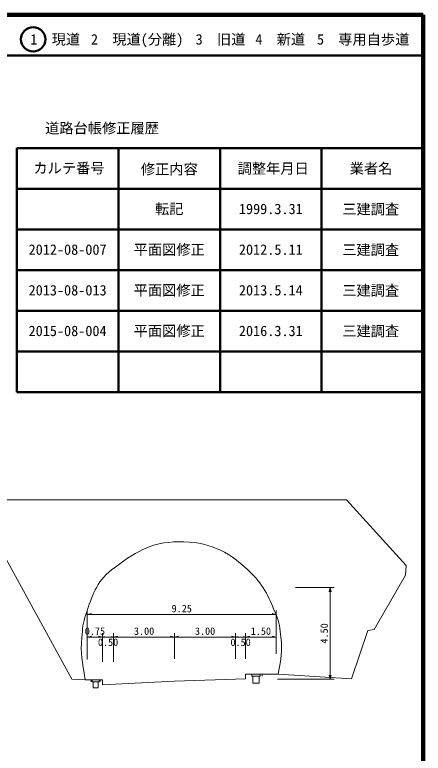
# Model space of a CAD drawing. Units: millimetres on the paper, enlarged 1000 times, with parts at other scales. Extents: x 40000 to 680000, y 20000 to 380000.
# Drawn here: x 579500 to 680000, y 198357 to 380000 of the extents above; entities that cross this region are included whole.
import ezdxf
from ezdxf.enums import TextEntityAlignment as Align

# ---------------------------------------------------------------- set-up
doc = ezdxf.new("R2010")
doc.units = ezdxf.units.MM
doc.header["$LTSCALE"] = 1000
for name, color, linetype, lineweight in [('M-BGD', 7, 'Continuous', 13), ('M-TTL', 2, 'Continuous', 140), ('M-TTL-FRAM', 2, 'Continuous', 50), ('M-TTL-LINE', 7, 'Continuous', 50)]:
    doc.layers.add(name, color=color, linetype=linetype, lineweight=lineweight)
doc.layers.add('M-TTL-TXT', color=7, linetype='Continuous')
doc.styles.add('ＭＳ ゴシック', font='')
doc.styles.get('ＭＳ ゴシック').set_extended_font_data('MS Gothic')

msp = doc.modelspace()

# ---------------------------------------------------------------- linework, layer by layer
at = {"layer": 'M-BGD'}
for p, q in [((570368, 260668), (661093, 260668)), ((661093, 260668), (675773, 244568)), ((593553, 216568), (570643, 258368)), ((675773, 244568), (675603, 242168)), ((675603, 242168), (667923, 228818)), ((648590, 239082), (658077, 239082)), ((657077, 239082), (656827, 238082)), ((657077, 239082), (657077, 216586)), ((657077, 239082), (657327, 238082)), ((597348, 226418), (597348, 233483)), ((597348, 232483), (598348, 232733)), ((643814, 232483), (642814, 232733)), ((643814, 226418), (643814, 233483)), ((597348, 232483), (643814, 232483)), ((597348, 221418), (597348, 227925)), ((597348, 226925), (598348, 227175)), ((601098, 226925), (600098, 227175)), ((601098, 220852), (601098, 227925)), ((601098, 221418), (601098, 227925)), ((603823, 221589), (603823, 227925)), ((603823, 220852), (603823, 227925)), ((603823, 226925), (604823, 227175)), ((618823, 226925), (617823, 227175)), ((618823, 221589), (618823, 227925)), ((618823, 221589), (618823, 227925)), ((618823, 226925), (619823, 227175)), ((633823, 226925), (632823, 227175)), ((633823, 221589), (633823, 227925)), ((633823, 221586), (633823, 227925)), ((636303, 221586), (636303, 227925)), ((636303, 222818), (636303, 227925)), ((636303, 226925), (637303, 227175)), ((643814, 226925), (642814, 227175)), ((643814, 222818), (643814, 227925)), ((666403, 228568), (662318, 216618)), ((667923, 228818), (666403, 228568)), ((597348, 226925), (601098, 226925)), ((601098, 226925), (601598, 227050)), ((601098, 226925), (603823, 226925)), ((603823, 226925), (603323, 227050)), ((603823, 226925), (618823, 226925)), ((618823, 226925), (633823, 226925)), ((633823, 226925), (634323, 227050)), ((633823, 226925), (636303, 226925)), ((636303, 226925), (635803, 227050)), ((636303, 226925), (643814, 226925)), ((596813, 216418), (593553, 216568)), ((598293, 216418), (596813, 216418)), ((600498, 216418), (598293, 216418)), ((598293, 215918), (598293, 216418)), ((598543, 215918), (598543, 216418)), ((600248, 215918), (600248, 216418)), ((601098, 216418), (600498, 216418)), ((600498, 215968), (600498, 216418)), ((601098, 215218), (601098, 216418)), ((636303, 216668), (618823, 216089)), ((636303, 216668), (636303, 217818)), ((640403, 217818), (636303, 217818)), ((638053, 217818), (637803, 217818)), ((637803, 217318), (637803, 217818)), ((639903, 217318), (637803, 217318)), ((638053, 215568), (638053, 217318)), ((639903, 217818), (639653, 217818)), ((639653, 215568), (639653, 217318)), ((639903, 217318), (639903, 217818)), ((644323, 217818), (640403, 217818)), ((640403, 217318), (640403, 217818)), ((644177, 216586), (658077, 216586)), ((662318, 216618), (644323, 217818)), ((657077, 216586), (656827, 217586)), ((657077, 216586), (657327, 217586)), ((600248, 215918), (598543, 215918)), ((598793, 214418), (598793, 215918)), ((599998, 214418), (598793, 214418)), ((599998, 214418), (599998, 215918)), ((618823, 216089), (601098, 215218)), ((639653, 215568), (638053, 215568))]:
    msp.add_line(p, q, dxfattribs=at)
msp.add_open_spline([(596813, 216418), (596071, 221065), (595603, 222745), (595994, 226791), (596211, 229048), (596229, 230373), (596985, 232511), (598628, 237161), (599422, 240419), (603329, 243430), (608857, 247690), (612817, 250317), (619796, 250369), (627032, 250422), (631678, 248326), (636948, 243368), (640607, 239926), (641889, 237130), (643797, 232483), (644645, 230418), (644729, 229110), (644987, 226893), (645397, 223362), (644983, 221843), (644323, 217818)], degree=3, knots=[0, 0, 0, 0, 1, 1, 1, 2, 2, 2, 3, 3, 3, 4, 4, 4, 5, 5, 5, 6, 6, 6, 7, 7, 7, 8, 8, 8, 8], dxfattribs=at)
at = {"layer": 'M-TTL'}
for p, q in [((680000, 380000), (40000, 380000)), ((680000, 20000), (680000, 380000))]:
    msp.add_line(p, q, dxfattribs=at)
at = {"layer": 'M-TTL-FRAM'}
for p, q in [((580000, 347197), (580000, 287197)), ((580000, 347197), (680000, 347197)), ((580000, 287197), (680000, 287197))]:
    msp.add_line(p, q, dxfattribs=at)
at = {"layer": 'M-TTL-LINE'}
for p, q in [((40000, 370000), (680000, 370000)), ((605000, 347197), (605000, 287197)), ((630000, 347197), (630000, 287197)), ((655000, 347197), (655000, 287197)), ((580000, 337197), (680000, 337197)), ((580000, 327197), (680000, 327197)), ((580000, 317197), (680000, 317197)), ((580000, 307197), (680000, 307197)), ((580000, 297197), (680000, 297197))]:
    msp.add_line(p, q, dxfattribs=at)
msp.add_circle((584031, 373958), 3000, dxfattribs=at)

# ---------------------------------------------------------------- texts
at = {"layer": 'M-BGD', "style": 'ＭＳ ゴシック'}
for s, p in [('9.25', (620581, 232483)), ('0.75', (599223, 226925)), ('3.00', (611323, 226925)), ('3.00', (626323, 226925)), ('1.50', (640059, 226925)), ('0.50', (602461, 224188)), ('0.50', (635063, 224188))]:
    msp.add_text(s, height=1833, dxfattribs=at).set_placement(p, align=Align.BOTTOM_CENTER)
msp.add_text('4.50', height=1833, rotation=90, dxfattribs=at).set_placement((657077, 227834), align=Align.BOTTOM_CENTER)
at = {"layer": 'M-TTL-TXT', "style": 'ＭＳ ゴシック'}
for s, p in [('1\u3000現道', (589448, 373958)), ('2\u3000現道(分離)', (609619, 373958)), ('3\u3000旧道', (630121, 373958)), ('4\u3000新道', (644824, 373958)), ('5\u3000専用自歩道', (665228, 373958)), ('道路台帳修正履歴', (600968, 352113)), ('カルテ番号', (592839, 342277)), ('修正内容', (617509, 342023)), ('調整年月日', (643089, 342197)), ('業者名', (667134, 342197)), ('転記', (617500, 332245)), ('1999.3.31', (642500, 332245)), ('三建調査', (667077, 332189)), ('2012-08-007', (592500, 322245)), ('平面図修正', (617500, 322245)), ('2012.5.11', (642500, 322245)), ('三建調査', (667077, 322189)), ('2013-08-013', (592500, 312245)), ('平面図修正', (617500, 312245)), ('2013.5.14', (642500, 312245)), ('三建調査', (667077, 312189)), ('2015-08-004', (592500, 302245)), ('平面図修正', (617500, 302245)), ('2016.3.31', (642500, 302245)), ('三建調査', (667077, 302189))]:
    msp.add_text(s, height=2566, dxfattribs=at).set_placement(p, align=Align.MIDDLE_CENTER)

doc.saveas('drawing.dxf')
